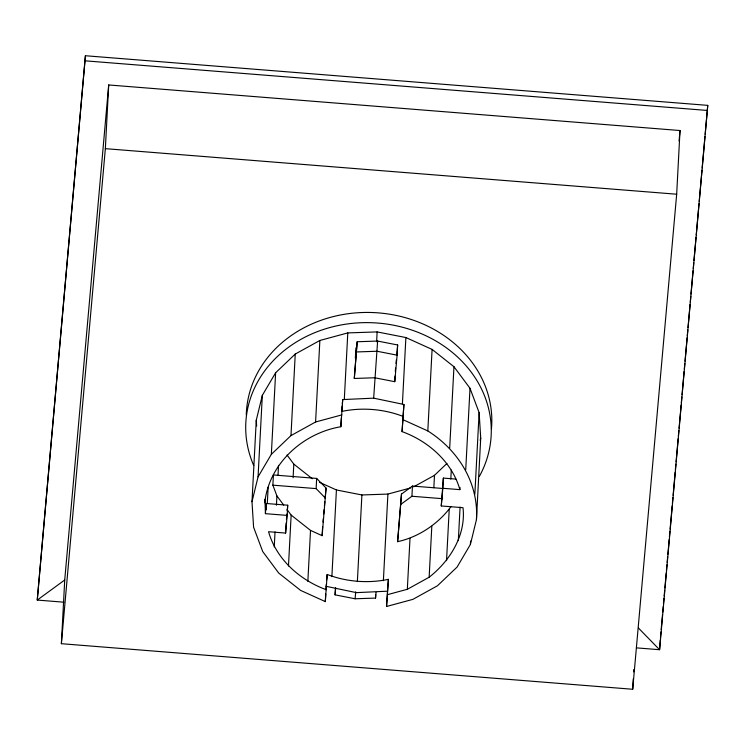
<?xml version="1.0" encoding="UTF-8"?>
<svg xmlns="http://www.w3.org/2000/svg" width="745" height="745" viewBox="0 0 745 745"><rect width="100%" height="100%" fill="white"/><g stroke="black" fill="none" stroke-linecap="round" stroke-linejoin="round"><path stroke-width="1.12" d="M63.902 602.193L37.25 600.07L85.414 55.735L707.75 105.371L659.586 649.714L636.407 647.861M61.379 643.699L64.722 580.001L108.695 84.958L680.017 130.533L676.674 194.222L632.701 689.265L61.379 643.699L105.352 148.655L108.695 84.958M327.176 574.46L325.323 601.606L300.626 590.413L278.76 573.11L262.715 551.551L253.589 527.199L251.996 501.73L256.271 420.199L262.333 395.334L275.622 372.779L295.244 354.061L319.866 340.465L347.794 332.913L377.128 331.916L405.885 337.541L432.091 349.414L453.956 366.726L470.002 388.285L479.128 412.628L480.721 438.107L476.446 519.628L470.384 544.493L457.095 567.057L437.464 585.766L412.851 599.371L386.534 606.486L388.387 579.34C368.254 583.577 346.378 581.854 327.176 574.46L326.701 579.852M251.996 501.73L258.059 476.865L262.333 395.334M326.375 589.751C299.928 580.169 276.376 559.318 268.554 531.716L285.605 533.075L287.179 515.4L265.434 513.668L264.931 499.271M265.434 513.668L265.965 503.471L287.71 505.212L287.179 515.4M267.297 503.527L268.153 487.267M258.059 476.865L271.348 454.31L275.622 372.779M283.696 505.054L276.917 495.946L272.875 485.163L273.406 474.965L316.662 478.42L326.068 488.068L322.138 535.664L310.525 530.403L291.146 515.065L287.076 509.599M274.253 546.904L275.035 531.846M276.432 505.212L276.917 495.946M277.987 475.571L278.518 465.374M285.605 533.075L286.145 522.888M271.348 454.31L290.978 435.592L295.244 354.061M288.473 566.014L291.146 515.065M293.102 477.694L293.809 464.107L287.039 455.009M290.978 435.592L315.591 421.987L319.866 340.465M307.853 581.351L310.525 530.403M325.537 498.265L316.131 488.608L316.662 478.42M322.138 535.664L322.613 526.603M325.323 601.606L325.723 593.961M325.947 589.593L326.31 584.164M331.879 576.593L336.423 489.968L319.531 482.313M264.754 502.745C268.992 463.53 302.964 433.134 340.856 426.727L341.312 417.992M340.856 426.727L342.709 399.581L373.664 398.156L403.92 404.47L402.067 431.616C428.515 441.198 452.066 462.04 459.888 489.642L442.837 488.282L443.368 478.085L455.875 479.091M344.32 399.152L347.794 332.913M376.048 592.312L375.536 598.077L355.095 598.775L335.073 594.855L335.427 588.056M354.294 378.469L357.181 341.75L377.622 341.061L397.644 344.982L397.113 355.169L394.757 381.691L374.726 377.771L354.294 378.469L357.181 341.75M355.365 358.084L355.896 347.896M357.367 581.584L361.902 494.959L336.423 489.968M373.664 398.156L377.622 341.061M376.616 341.741L377.128 331.916M375.536 598.077L375.713 594.678M383.377 580.7L387.912 494.075L410.514 487.966M394.757 381.691L395.055 376.029M386.534 606.486L388.387 579.34M402.412 403.781L405.885 337.541M402.067 431.616L403.92 404.47M450.976 506.693C438.088 523.931 418.802 537.033 397.616 541.68L401.481 494.084L412.46 486.057L443.135 488.506M397.616 541.68L401.481 494.084M400.94 504.281L411.929 496.254L412.46 486.057M387.586 594.631L407.329 589.286L410.001 538.337M476.446 519.628C478.793 482.946 458.259 450.157 427.816 430.945L432.091 349.414M407.329 589.286L429.148 577.235L431.811 526.277M433.832 487.779L434.484 475.329L446.907 463.474M429.148 577.235C450.054 560.883 466.147 535.003 463.008 507.699L441.263 505.957L443.368 478.085M449.682 448.248L453.956 366.726M446.534 560.65L449.207 509.692M450.809 479.119L451.284 470.058M459.888 489.642L460.01 487.379M458.324 540.656L460.084 507.066M465.727 469.816L470.002 388.285M470.384 544.493L470.57 541.047M474.854 494.159L479.128 412.628M632.701 689.265L633.25 678.844M633.613 671.897L633.734 669.578M85.414 55.735L37.25 600.07L64.722 580.001M286.434 519.572L286.927 514.05M287.225 510.735L287.71 505.212M342.132 406.053L341.657 411.445C361.791 407.217 383.666 408.93 402.868 416.325M342.328 403.892L342.709 399.581M335.073 594.855L335.688 587.935M355.095 598.775L355.71 591.856M395.288 371.504L395.595 368.039M396.005 363.43L396.312 359.975M396.722 355.356L397.644 344.982M441.263 505.957L442.837 488.282M679.086 140.963L680.017 130.533M660.266 639.983L659.586 649.714L638.474 628.072M660.47 637.673L660.983 631.89M661.188 629.572L662.519 614.532M662.724 612.213L663.246 606.43M663.45 604.111L663.963 598.328M664.168 596.009L664.68 590.226M664.885 587.917L666.226 572.868M666.43 570.558L666.943 564.766M667.148 562.456L667.66 556.673M667.865 554.355L669.206 539.315M669.41 536.996L669.923 531.213M670.128 528.894L672.186 505.753M672.39 503.443L672.903 497.651M673.107 495.341L675.166 472.2M675.37 469.881L675.883 464.098M676.087 461.779L678.146 438.637M678.35 436.328L678.863 430.536M679.068 428.226L681.126 405.075M681.33 402.766L681.843 396.983M682.057 394.664L684.106 371.522M684.31 369.203L684.832 363.42M685.037 361.111L687.086 337.96M687.29 335.65L687.812 329.867M688.017 327.549L690.066 304.407M690.28 302.088L690.792 296.305M690.997 293.996L693.055 270.845M693.26 268.535L693.772 262.743M693.977 260.433L696.035 237.292M696.24 234.973L699.015 203.73M699.22 201.42L701.995 170.177M702.2 167.858L704.975 136.614M705.18 134.305L707.75 105.371M322.985 522.068L323.293 518.669M323.703 514.143L324.112 509.608M324.42 506.209L324.829 501.674M325.137 498.275L326.068 488.068M480.171 440.36L480.721 438.107M413.661 486.83L434.484 475.329M315.591 421.987L341.908 414.872M387.335 591.204L356.389 592.638L326.124 586.315M356.65 351.947L377.082 351.249L397.113 355.169M361.902 494.959L387.912 494.075M85.153 60.829L707.48 110.465M105.352 148.655L676.674 194.222M272.875 485.163L316.131 488.608M411.929 496.254L442.604 498.694M403.12 419.752L427.816 430.945M293.809 464.107L312.313 478.746M265.965 503.471L266.365 509.831M256.271 420.199L256.634 425.991M246.269 414.965A122.832 106.479 3 0 1 375.126 312.658A122.832 106.479 3 0 1 491.458 428.729M253.719 465.504A122.832 106.479 3 0 1 373.403 322.781A122.832 106.479 3 0 1 479.417 476.269"/></g></svg>
